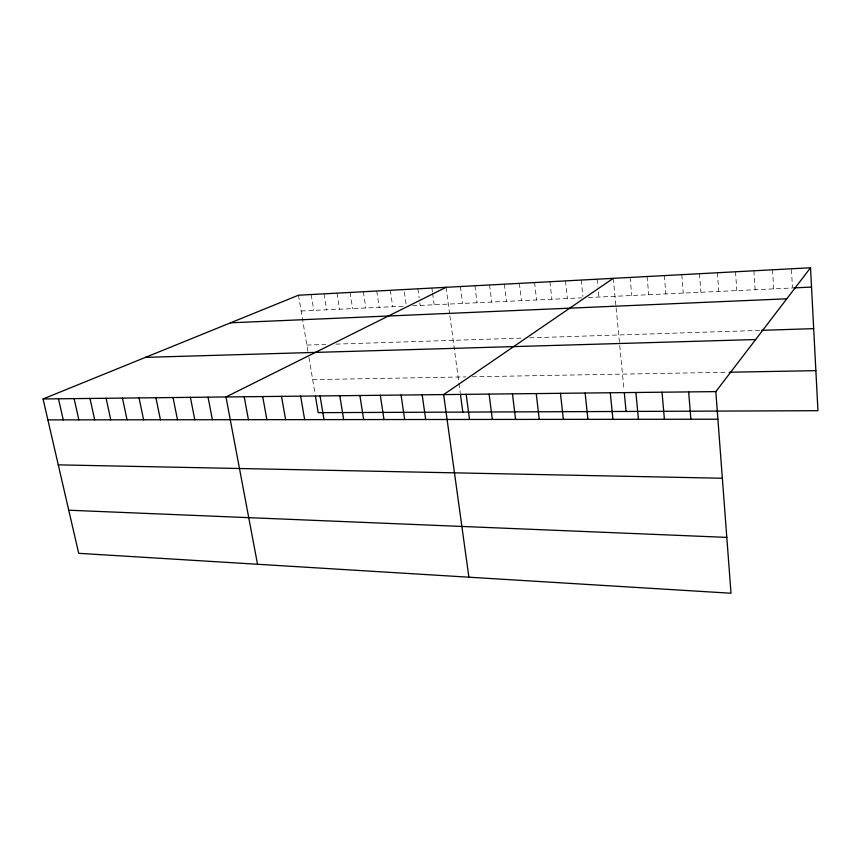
<?xml version="1.0" encoding="UTF-8"?>
<svg xmlns="http://www.w3.org/2000/svg" width="861" height="861" viewBox="0 0 861 861"><rect width="100%" height="100%" fill="white"/><g stroke="black" fill="none" stroke-linecap="round" stroke-linejoin="round"><path stroke-width="0.65" stroke-dasharray="4.3 3.23" d="M301.135 311.004L403.906 306.193M412.667 305.773L581.756 297.852M588.354 297.54L792.475 287.972L791.399 268.793M306.86 345.078L325.813 344.465M336.048 344.131L522.11 338.104M529.58 337.856L760.392 330.376M312.661 379.636L465.801 376.903M472.215 376.795L728.449 372.232M298.487 295.215L307.894 351.277M308.938 357.466L315.018 393.66M311.176 294.537L313.802 310.412M324.016 293.849L326.599 309.809M336.985 293.149L339.535 309.207M350.093 292.449L352.623 308.593M363.353 291.739L365.839 307.969M376.752 291.018L379.206 307.345M390.313 290.286L392.724 306.71M404.379 292.094L406.209 304.805M417.865 288.812L419.124 297.755M419.845 302.868L420.211 305.429M431.878 288.058L432.416 291.922M432.588 293.203L434.181 304.772M446.052 287.305L449.711 314.502M449.883 315.804L458.784 382.069M458.956 383.328L460.301 393.38M460.387 286.53L462.605 303.438M474.885 285.755L477.059 302.76M489.554 284.969L491.685 302.071M504.385 284.173L506.472 301.382M519.398 283.366L521.432 300.683M534.584 282.559L536.575 299.972M549.942 281.73L551.89 299.251M565.494 280.901L567.388 298.53M581.229 280.051L582.929 296.528M597.147 279.201L597.911 286.853M598.427 291.944L598.933 297.045M613.258 278.34L615.992 306.656M616.121 307.947L624.053 390.184M630.069 277.436L631.748 295.506M647.095 276.521L648.71 294.71M664.326 275.595L665.887 293.902M681.783 274.67L683.279 293.095M699.466 273.712L700.897 292.266M717.374 272.754L718.741 291.427M735.52 271.785L736.812 290.577M753.902 270.795L755.129 289.726M772.521 269.805L773.684 288.855"/><path stroke-width="1.29" d="M715.825 391.615L810.524 267.76L298.487 295.215L43.05 398.966L78.706 553.322L731.011 593.24L715.825 391.615L43.05 398.966M613.258 278.34L443.652 394.586L468.89 577.193M446.052 287.305L225.98 396.964L257.536 564.267M793.745 287.908L811.525 287.079M230.522 322.821L786.793 298.799M761.705 330.333L813.688 328.644M145.455 357.369L755.635 339.535M729.719 372.21L815.873 370.671M47.882 419.888L717.902 419.221M58.268 464.854L722.347 478.242M68.751 510.218L726.802 537.382M58.462 398.794L63.262 419.877M74.111 398.621L78.857 419.867M89.985 398.449L94.688 419.845M106.097 398.277L110.757 419.834M122.445 398.094L127.062 419.813M139.051 397.911L143.615 419.791M155.906 397.728L160.426 419.781M173.018 397.545L177.484 419.759M190.399 397.351L194.812 419.748M208.05 397.158L212.398 419.727M244.201 396.77L248.431 419.694M262.713 396.566L266.867 419.673M281.515 396.361L285.604 419.651M300.629 396.146L304.654 419.63M320.055 395.942L324.005 419.619M315.438 396.211L318.204 412.656L817.95 410.697L810.524 267.76M339.804 395.726L343.668 419.598M359.876 395.5L363.676 419.576M380.293 395.274L384.006 419.555M401.054 395.048L404.681 419.533M422.17 394.822L425.7 419.511M460.474 394.639L462.82 412.085M466.178 394.338L469.514 419.468M489.102 394.09L492.341 419.447M512.456 393.832L515.588 419.425M536.231 393.574L539.255 419.393M560.457 393.305L563.352 419.372M585.136 393.036L587.912 419.35M610.277 392.767L612.924 419.318M624.311 392.864L626.098 411.45M635.913 392.487L638.421 419.296M662.034 392.196L664.401 419.275M688.66 391.906L690.899 419.242"/></g></svg>
